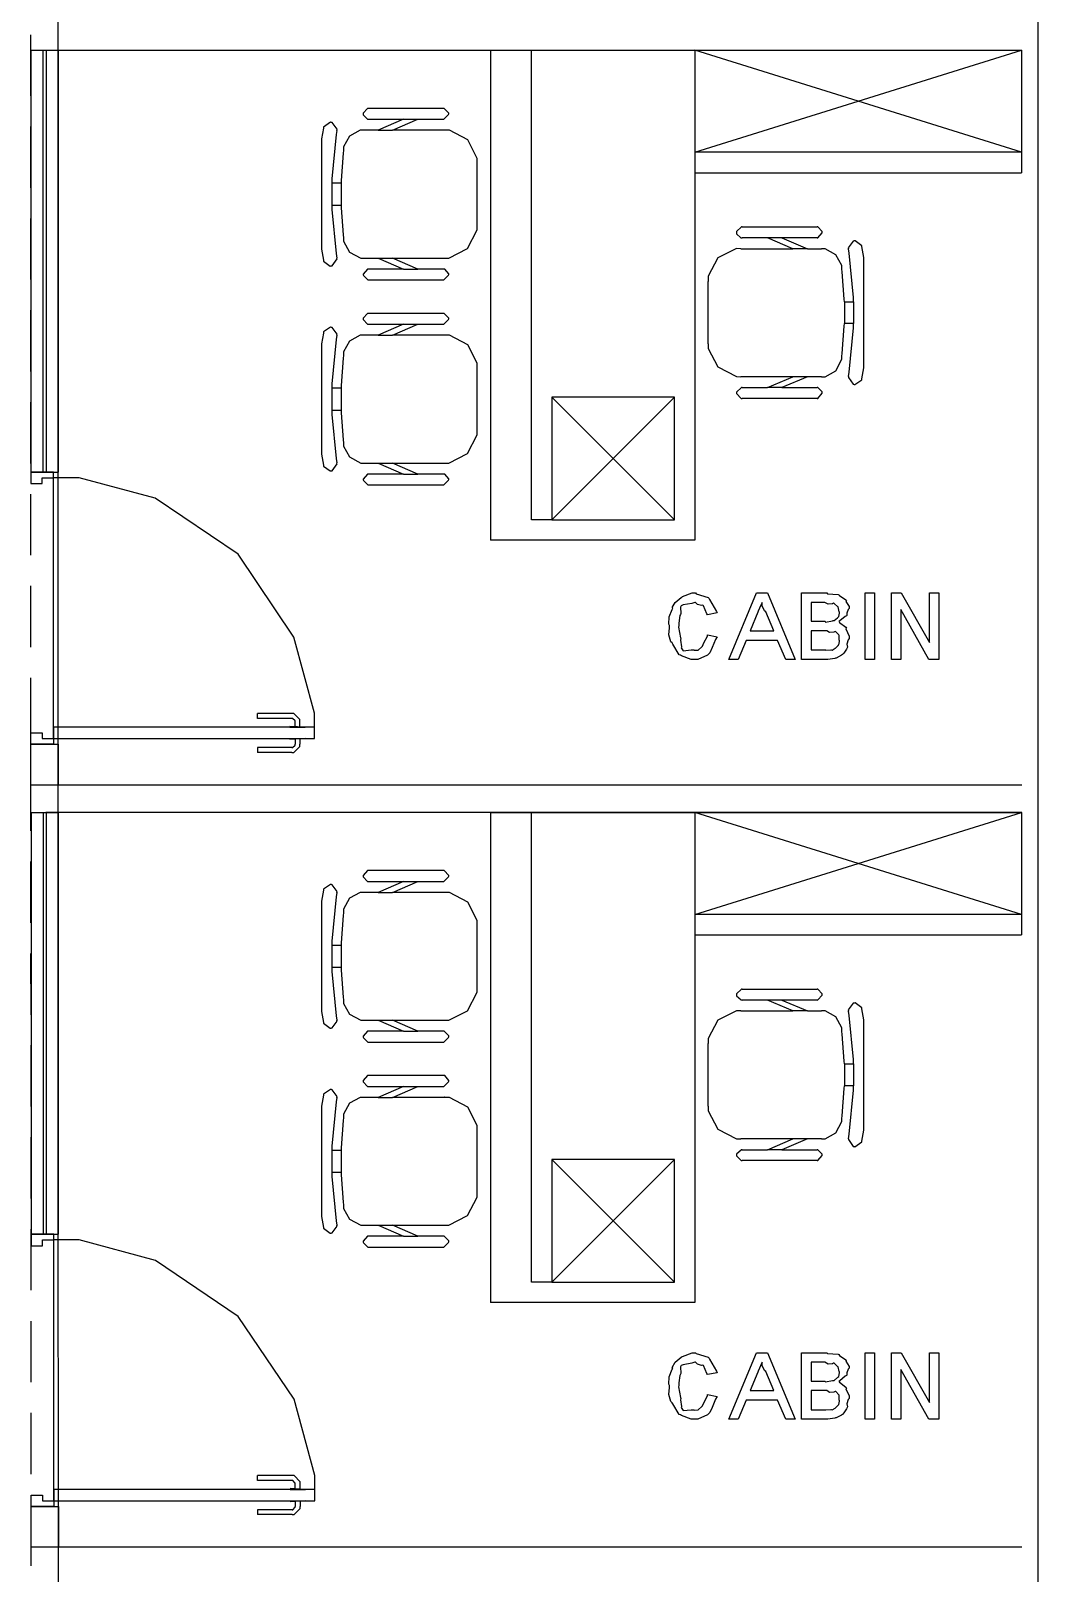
# Model space of a CAD drawing. Extents: x 0 to 23.4, y 0 to 16.5.
# Drawn here: x 4.71 to 5.682, y 10.83 to 12.317 of the extents above; entities that cross this region are included whole.
import ezdxf

# ---------------------------------------------------------------- set-up
doc = ezdxf.new("R2010")
doc.units = 0
doc.layers.get('0').update_dxf_attribs({"linetype": 'CONTINUOUS'})

msp = doc.modelspace()

# ---------------------------------------------------------------- linework, layer by layer
at = {"color": 0}
for points in [[(4.73699, 9.0561), (4.73665, 13.0203)], [(5.68158, 8.46924), (5.68158, 13.0227)], [(4.71044, 12.2544), (4.71044, 12.3134)], [(4.71039, 12.2986), (4.71039, 11.8918)], [(4.71039, 12.2986), (4.73665, 12.2986)], [(4.72194, 12.2986), (4.72194, 11.8918)], [(4.72488, 12.2986), (5.66581, 12.2986)], [(4.7251, 12.2986), (4.7251, 11.8918)], [(4.73665, 12.2986), (4.73665, 11.8918)], [(5.15369, 12.2986), (5.15369, 11.8262)], [(5.15369, 12.2986), (5.66547, 12.2986), (5.66547, 12.1804)], [(5.21272, 11.8458), (5.19303, 11.8458), (5.19303, 12.2986)], [(5.35053, 12.2986), (5.35053, 11.8262)], [(5.35053, 12.2001), (5.66547, 12.2986)], [(5.66547, 12.2001), (5.35053, 12.2986)], [(5.03581, 12.2424), (5.03504, 12.2424), (5.03065, 12.2377), (5.03071, 12.237), (5.03071, 12.2363), (5.0351, 12.2319), (5.03581, 12.2319)], [(5.10796, 12.2424), (5.03581, 12.2424)], [(5.10796, 12.2319), (5.10867, 12.2319), (5.11322, 12.2364), (5.11328, 12.2371), (5.11328, 12.2378), (5.10883, 12.2424), (5.10813, 12.2424), (5.10813, 12.2424), (5.10796, 12.2424), (5.10796, 12.2424)], [(4.71044, 12.1658), (4.71044, 12.2249)], [(4.99251, 12.2234), (4.99078, 12.2129), (4.99078, 12.1066), (4.99251, 12.096)], [(5.00549, 12.2212), (5.00558, 12.2222), (5.00097, 12.2287), (5.00011, 12.2288), (4.99918, 12.229), (4.99268, 12.2244), (4.99251, 12.2235), (4.99251, 12.2235), (4.99251, 12.2234), (4.99251, 12.2234)], [(5.03581, 12.2319), (5.06961, 12.2319), (5.04514, 12.2214), (5.03147, 12.2214)], [(5.10915, 12.2214), (5.05903, 12.2214), (5.0835, 12.2319), (5.10796, 12.2319)], [(5.06961, 12.2319), (5.0835, 12.2319)], [(5.00549, 12.2212), (5.00478, 12.2171), (5.00071, 12.1745), (5.0006, 12.1702)], [(5.03147, 12.2214), (5.02794, 12.2214), (5.01753, 12.2157), (5.01178, 12.2052), (5.01178, 12.2017), (5.01178, 12.2017), (5.01178, 12.2017), (5.01178, 12.2017)], [(5.04514, 12.2214), (5.05903, 12.2214)], [(5.14063, 12.1899), (5.14063, 12.1942), (5.13167, 12.2121), (5.11399, 12.2214), (5.10969, 12.2214), (5.10969, 12.2214), (5.10926, 12.2214), (5.10915, 12.2214)], [(5.01178, 12.2017), (5.01144, 12.1991), (5.0095, 12.1728), (5.00944, 12.1702)], [(5.66547, 12.2001), (5.35053, 12.2001)], [(5.14063, 12.1295), (5.14063, 12.1899)], [(5.35053, 12.1804), (5.66547, 12.1804)], [(5.0006, 12.1702), (5.0006, 12.1492)], [(5.00944, 12.1702), (5.0006, 12.1702)], [(5.00944, 12.1702), (5.00944, 12.1492)], [(5.0006, 12.1492), (5.00071, 12.145), (5.00478, 12.1024), (5.00549, 12.0981)], [(5.0006, 12.1492), (5.00944, 12.1492)], [(5.00944, 12.1492), (5.0095, 12.1466), (5.01144, 12.1204), (5.01178, 12.1177)], [(4.71044, 12.0773), (4.71044, 12.1363)], [(5.10915, 12.098), (5.1135, 12.0981), (5.13135, 12.1074), (5.14057, 12.1252), (5.14063, 12.1295)], [(5.39621, 12.1281), (5.39546, 12.1282), (5.3909, 12.1237), (5.3909, 12.1229), (5.3909, 12.1216), (5.39481, 12.1176), (5.39611, 12.1176), (5.39611, 12.1176), (5.39621, 12.1176), (5.39621, 12.1176)], [(5.39621, 12.1281), (5.46843, 12.1281)], [(5.46843, 12.1176), (5.46913, 12.1177), (5.47347, 12.1223), (5.47347, 12.123), (5.47342, 12.1237), (5.46907, 12.1281), (5.46843, 12.1281)], [(5.01178, 12.1177), (5.01178, 12.1143), (5.01747, 12.1038), (5.02865, 12.0981), (5.03136, 12.098), (5.03136, 12.098), (5.03147, 12.098), (5.03147, 12.098)], [(5.39507, 12.1071), (5.39074, 12.1072), (5.37289, 12.0982), (5.36356, 12.0805), (5.36356, 12.0762), (5.36356, 12.0761), (5.36356, 12.0757), (5.36356, 12.0756)], [(5.39507, 12.1071), (5.44515, 12.1071), (5.42074, 12.1176), (5.39621, 12.1176)], [(5.43457, 12.1176), (5.42074, 12.1176)], [(5.46843, 12.1176), (5.43457, 12.1176), (5.45904, 12.1071), (5.47271, 12.1071)], [(5.45904, 12.1071), (5.44515, 12.1071)], [(5.4924, 12.0874), (5.4924, 12.0909), (5.4866, 12.1013), (5.47618, 12.1071), (5.47271, 12.1071), (5.47271, 12.1071), (5.47271, 12.1071), (5.47271, 12.1071)], [(5.51167, 12.1091), (5.5115, 12.11), (5.50504, 12.1148), (5.50418, 12.1146), (5.50325, 12.1145), (5.49854, 12.108), (5.49869, 12.1071), (5.49869, 12.1071), (5.49875, 12.107), (5.49875, 12.107)], [(5.50364, 12.0559), (5.50347, 12.0602), (5.4994, 12.1028), (5.49875, 12.107)], [(5.51167, 11.9817), (5.5134, 11.9923), (5.5134, 12.0986), (5.51167, 12.1091)], [(4.99251, 12.096), (4.99262, 12.0952), (4.99908, 12.0904), (5, 12.0906), (5.00087, 12.0907), (5.00558, 12.0972), (5.00549, 12.098), (5.00549, 12.098), (5.00549, 12.0981), (5.00549, 12.0981)], [(5.03147, 12.098), (5.04514, 12.098), (5.06961, 12.0875), (5.03581, 12.0875)], [(5.04514, 12.098), (5.05903, 12.098)], [(5.05903, 12.098), (5.10915, 12.098)], [(5.10796, 12.0875), (5.0835, 12.0875), (5.05903, 12.098)], [(5.03581, 12.0875), (5.03504, 12.0875), (5.03087, 12.0826), (5.03093, 12.0819), (5.03097, 12.0813), (5.03515, 12.0771), (5.03581, 12.077)], [(5.03581, 12.077), (5.10796, 12.077)], [(5.06961, 12.0875), (5.0835, 12.0875)], [(5.10796, 12.077), (5.10867, 12.077), (5.11322, 12.0815), (5.11328, 12.0822), (5.11328, 12.083), (5.10938, 12.0875), (5.10813, 12.0875), (5.10813, 12.0875), (5.10796, 12.0875), (5.10796, 12.0875)], [(5.36356, 12.0153), (5.36356, 12.0756)], [(5.49474, 12.0559), (5.49463, 12.0586), (5.49268, 12.0848), (5.4924, 12.0874)], [(4.7105, 11.9887), (4.71044, 12.0477)], [(5.03581, 12.0448), (5.03504, 12.0448), (5.03065, 12.0402), (5.03071, 12.0394), (5.03071, 12.0387), (5.0351, 12.0343), (5.03581, 12.0343)], [(5.10796, 12.0448), (5.03581, 12.0448)], [(5.10796, 12.0343), (5.10867, 12.0343), (5.11322, 12.0388), (5.11328, 12.0395), (5.11328, 12.0403), (5.10883, 12.0448), (5.10813, 12.0448), (5.10813, 12.0448), (5.10796, 12.0448), (5.10796, 12.0448)], [(5.49474, 12.0559), (5.49474, 12.0349)], [(5.49474, 12.0559), (5.50364, 12.0559)], [(5.50364, 12.0559), (5.50364, 12.0349)], [(5.00549, 12.0237), (5.00558, 12.0246), (5.00097, 12.0311), (5.00011, 12.0313), (4.99918, 12.0314), (4.99268, 12.0269), (4.99251, 12.0259), (4.99251, 12.0259), (4.99251, 12.0258), (4.99251, 12.0258)], [(5.03581, 12.0343), (5.06961, 12.0343), (5.04514, 12.0238), (5.03147, 12.0238)], [(5.10915, 12.0238), (5.05903, 12.0238), (5.0835, 12.0343), (5.10796, 12.0343)], [(5.06961, 12.0343), (5.0835, 12.0343)], [(5.4924, 12.0034), (5.49268, 12.0061), (5.49463, 12.0323), (5.49474, 12.0349)], [(5.50364, 12.0349), (5.49474, 12.0349)], [(5.49875, 11.9839), (5.4994, 11.9881), (5.50347, 12.0307), (5.50364, 12.0349)], [(4.99251, 12.0258), (4.99078, 12.0153), (4.99078, 11.909), (4.99251, 11.8984)], [(5.00549, 12.0237), (5.00478, 12.0195), (5.00071, 11.9769), (5.0006, 11.9726)], [(5.03147, 12.0238), (5.02794, 12.0238), (5.01753, 12.0181), (5.01178, 12.0077), (5.01178, 12.0041), (5.01178, 12.0041), (5.01178, 12.0041), (5.01178, 12.0041)], [(5.04514, 12.0238), (5.05903, 12.0238)], [(5.14063, 11.9923), (5.14063, 11.9966), (5.13167, 12.0145), (5.11399, 12.0238), (5.10969, 12.0238), (5.10969, 12.0238), (5.10926, 12.0238), (5.10915, 12.0238)], [(5.36356, 12.0153), (5.36356, 12.0109), (5.37283, 11.9931), (5.39074, 11.9838), (5.39507, 11.9837)], [(5.01178, 12.0041), (5.01144, 12.0015), (5.0095, 11.9753), (5.00944, 11.9726)], [(5.47271, 11.9837), (5.47618, 11.9837), (5.4866, 11.9895), (5.49235, 12.0006), (5.4924, 12.0033), (5.4924, 12.0033), (5.4924, 12.0034), (5.4924, 12.0034)], [(5.14063, 11.9319), (5.14063, 11.9923)], [(5.0006, 11.9726), (5.0006, 11.9516)], [(5.00944, 11.9726), (5.0006, 11.9726)], [(5.00944, 11.9726), (5.00944, 11.9516)], [(5.39621, 11.9732), (5.39546, 11.9733), (5.3909, 11.9689), (5.3909, 11.9681), (5.39085, 11.9674), (5.39529, 11.9628), (5.39606, 11.9627), (5.39606, 11.9627), (5.39621, 11.9627), (5.39621, 11.9627)], [(5.44515, 11.9837), (5.39507, 11.9837)], [(5.39621, 11.9732), (5.42074, 11.9732), (5.44515, 11.9837)], [(5.43457, 11.9732), (5.42074, 11.9732)], [(5.47271, 11.9837), (5.45904, 11.9837), (5.43457, 11.9732), (5.46843, 11.9732)], [(5.45904, 11.9837), (5.44515, 11.9837)], [(5.46843, 11.9627), (5.46913, 11.9628), (5.47331, 11.9677), (5.47325, 11.9684), (5.47319, 11.969), (5.46907, 11.9732), (5.46843, 11.9732)], [(5.49875, 11.9839), (5.49858, 11.983), (5.50315, 11.9765), (5.50407, 11.9763), (5.50493, 11.9761), (5.5115, 11.9807), (5.51167, 11.9816), (5.51167, 11.9816), (5.51167, 11.9817), (5.51167, 11.9817)], [(4.7105, 11.9001), (4.7105, 11.9592)], [(5.21272, 11.8458), (5.33083, 11.9639)], [(5.33083, 11.8458), (5.21272, 11.9639)], [(5.46843, 11.9627), (5.39621, 11.9627)], [(5.0006, 11.9516), (5.00071, 11.9474), (5.00478, 11.9048), (5.00549, 11.9006)], [(5.0006, 11.9516), (5.00944, 11.9516)], [(5.00944, 11.9516), (5.0095, 11.949), (5.01144, 11.9228), (5.01178, 11.9201)], [(5.10915, 11.9004), (5.1135, 11.9005), (5.13135, 11.9098), (5.14057, 11.9276), (5.14063, 11.9319)], [(5.01178, 11.9201), (5.01178, 11.9167), (5.01747, 11.9063), (5.02865, 11.9005), (5.03136, 11.9004), (5.03136, 11.9004), (5.03147, 11.9004), (5.03147, 11.9004)], [(4.99251, 11.8984), (4.99262, 11.8976), (4.99908, 11.8928), (5, 11.893), (5.00087, 11.8931), (5.00558, 11.8996), (5.00549, 11.9004), (5.00549, 11.9004), (5.00549, 11.9006), (5.00549, 11.9006)], [(5.03147, 11.9004), (5.04514, 11.9004), (5.06961, 11.8899), (5.03581, 11.8899)], [(5.04514, 11.9004), (5.05903, 11.9004)], [(5.05903, 11.9004), (5.10915, 11.9004)], [(5.10796, 11.8899), (5.0835, 11.8899), (5.05903, 11.9004)], [(4.71039, 11.8918), (4.73665, 11.8918)], [(4.98389, 11.6348), (4.98389, 11.6593), (4.96408, 11.7327), (4.91021, 11.8127), (4.83024, 11.8665), (4.75683, 11.8863), (4.73236, 11.8863)], [(4.73236, 11.6348), (4.73236, 11.8863)], [(5.03581, 11.8899), (5.03504, 11.8899), (5.03087, 11.885), (5.03093, 11.8843), (5.03097, 11.8837), (5.03515, 11.8795), (5.03581, 11.8794)], [(5.06961, 11.8899), (5.0835, 11.8899)], [(5.10796, 11.8794), (5.10867, 11.8794), (5.11322, 11.8839), (5.11328, 11.8846), (5.11328, 11.8854), (5.10938, 11.8899), (5.10813, 11.8899), (5.10813, 11.8899), (5.10796, 11.8899), (5.10796, 11.8899)], [(4.7105, 11.8115), (4.7105, 11.8706)], [(5.03581, 11.8794), (5.10796, 11.8794)], [(5.35053, 11.8262), (5.15369, 11.8262)], [(4.7105, 11.7229), (4.7105, 11.782)], [(4.7105, 11.6343), (4.7105, 11.6934)], [(4.96203, 11.6591), (4.92876, 11.6591)], [(4.92876, 11.6542), (4.92876, 11.6591)], [(4.96989, 11.6512), (4.96989, 11.6532), (4.96397, 11.6591), (4.96203, 11.6591)], [(4.96203, 11.6542), (4.92876, 11.6542)], [(4.96018, 11.6457), (4.97483, 11.6457), (4.96018, 11.6466)], [(4.96511, 11.6512), (4.96511, 11.652), (4.96278, 11.6542), (4.96203, 11.6542)], [(4.96511, 11.6466), (4.96511, 11.6512)], [(4.96989, 11.6466), (4.96989, 11.6512)], [(4.96018, 11.6348), (4.97483, 11.6348), (4.96018, 11.6339)], [(4.96203, 11.6214), (4.96397, 11.6214), (4.96989, 11.6273), (4.96989, 11.6293)], [(4.96203, 11.6263), (4.96278, 11.6263), (4.96511, 11.6285), (4.96511, 11.6293)], [(4.96511, 11.6339), (4.96511, 11.6293)], [(4.96989, 11.6339), (4.96989, 11.6293)], [(4.96203, 11.6263), (4.92876, 11.6263)], [(4.92876, 11.6263), (4.92876, 11.6214)], [(4.96203, 11.6214), (4.92876, 11.6214)], [(4.7105, 11.5458), (4.7105, 11.6048)], [(5.66581, 11.59), (4.72493, 11.59)], [(4.71061, 11.5637), (4.71061, 11.1569)], [(4.71061, 11.5637), (4.73687, 11.5637)], [(4.72217, 11.5637), (4.72217, 11.1569)], [(5.66581, 11.5637), (4.72493, 11.5637)], [(4.72532, 11.5637), (4.72532, 11.1569)], [(4.73687, 11.5637), (4.73687, 11.1569)], [(5.15369, 11.5637), (5.15369, 11.0913)], [(5.15369, 11.5637), (5.66547, 11.5637), (5.66547, 11.4456)], [(5.21272, 11.1109), (5.19303, 11.1109), (5.19303, 11.5637)], [(5.35053, 11.5637), (5.35053, 11.0913)], [(5.35053, 11.4653), (5.66547, 11.5637)], [(5.66547, 11.4653), (5.35053, 11.5637)], [(4.7105, 11.4572), (4.7105, 11.5162)], [(5.03581, 11.5075), (5.03504, 11.5075), (5.03065, 11.5029), (5.03071, 11.5021), (5.03071, 11.5015), (5.0351, 11.4971), (5.03581, 11.497)], [(5.03581, 11.497), (5.06961, 11.497), (5.04514, 11.4865), (5.03147, 11.4865)], [(5.10796, 11.5075), (5.03581, 11.5075)], [(5.10915, 11.4865), (5.05903, 11.4865), (5.0835, 11.497), (5.10796, 11.497)], [(5.06961, 11.497), (5.0835, 11.497)], [(5.10796, 11.497), (5.10867, 11.497), (5.11322, 11.5015), (5.11328, 11.5022), (5.11328, 11.5029), (5.10878, 11.5075), (5.10807, 11.5075), (5.10807, 11.5075), (5.10796, 11.5075), (5.10796, 11.5075)], [(4.99251, 11.4886), (4.99078, 11.478), (4.99078, 11.3717), (4.99251, 11.3612)], [(5.00549, 11.4864), (5.00558, 11.4873), (5.00097, 11.4939), (5.00011, 11.494), (4.99918, 11.4941), (4.99268, 11.4896), (4.99251, 11.4887), (4.99251, 11.4887), (4.99251, 11.4886), (4.99251, 11.4886)], [(5.00549, 11.4864), (5.00478, 11.4822), (5.00071, 11.4396), (5.0006, 11.4353)], [(5.03147, 11.4865), (5.02794, 11.4865), (5.01753, 11.4808), (5.01178, 11.4704), (5.01178, 11.4668), (5.01178, 11.4668), (5.01178, 11.4668), (5.01178, 11.4668)], [(5.04514, 11.4865), (5.05903, 11.4865)], [(5.14063, 11.455), (5.14063, 11.4594), (5.13167, 11.4772), (5.11399, 11.4865), (5.10969, 11.4865), (5.10969, 11.4865), (5.10926, 11.4865), (5.10915, 11.4865)], [(5.01178, 11.4668), (5.01144, 11.4643), (5.0095, 11.438), (5.00944, 11.4353)], [(5.66547, 11.4653), (5.35053, 11.4653)], [(5.14063, 11.3946), (5.14063, 11.455)], [(5.0006, 11.4353), (5.0006, 11.4143)], [(5.00944, 11.4353), (5.0006, 11.4353)], [(5.00944, 11.4353), (5.00944, 11.4143)], [(5.35053, 11.4456), (5.66547, 11.4456)], [(4.71056, 11.3686), (4.7105, 11.4277)], [(5.0006, 11.4143), (5.00071, 11.4101), (5.00478, 11.3675), (5.00549, 11.3633)], [(5.0006, 11.4143), (5.00944, 11.4143)], [(5.00944, 11.4143), (5.0095, 11.4117), (5.01144, 11.3855), (5.01178, 11.3829)], [(5.10915, 11.3632), (5.1135, 11.3632), (5.13135, 11.3724), (5.14057, 11.3903), (5.14063, 11.3946)], [(5.39621, 11.3932), (5.39546, 11.3933), (5.3909, 11.3888), (5.3909, 11.3881), (5.3909, 11.3868), (5.39535, 11.3828), (5.39611, 11.3827), (5.39611, 11.3827), (5.39621, 11.3827), (5.39621, 11.3827)], [(5.39621, 11.3932), (5.46843, 11.3932)], [(5.46843, 11.3827), (5.46913, 11.3828), (5.47347, 11.3874), (5.47347, 11.3881), (5.47342, 11.3888), (5.46907, 11.3932), (5.46843, 11.3932)], [(5.01178, 11.3829), (5.01178, 11.3794), (5.01747, 11.369), (5.02865, 11.3632), (5.03136, 11.3632), (5.03136, 11.3632), (5.03147, 11.3632), (5.03147, 11.3632)], [(5.39507, 11.3722), (5.44515, 11.3722), (5.42074, 11.3827), (5.39621, 11.3827)], [(5.43457, 11.3827), (5.42074, 11.3827)], [(5.46843, 11.3827), (5.43457, 11.3827), (5.45904, 11.3722), (5.47271, 11.3722)], [(5.51167, 11.3742), (5.5115, 11.3752), (5.50504, 11.3799), (5.50418, 11.3797), (5.50325, 11.3796), (5.49854, 11.3732), (5.49869, 11.3722), (5.49869, 11.3722), (5.49875, 11.3721), (5.49875, 11.3721)], [(4.99251, 11.3612), (4.99262, 11.3603), (4.99908, 11.3556), (5, 11.3557), (5.00087, 11.3558), (5.00558, 11.3623), (5.00549, 11.3632), (5.00549, 11.3632), (5.00549, 11.3633), (5.00549, 11.3633)], [(5.03147, 11.3632), (5.04514, 11.3632), (5.06961, 11.3527), (5.03581, 11.3527)], [(5.04514, 11.3632), (5.05903, 11.3632)], [(5.05903, 11.3632), (5.10915, 11.3632)], [(5.10796, 11.3527), (5.0835, 11.3527), (5.05903, 11.3632)], [(5.39507, 11.3722), (5.39074, 11.3723), (5.37289, 11.3633), (5.36356, 11.3457), (5.36356, 11.3413), (5.36356, 11.3412), (5.36356, 11.3409), (5.36356, 11.3407)], [(5.45904, 11.3722), (5.44515, 11.3722)], [(5.4924, 11.3525), (5.4924, 11.3561), (5.4866, 11.3665), (5.47618, 11.3722), (5.47271, 11.3722), (5.47271, 11.3722), (5.47271, 11.3722), (5.47271, 11.3722)], [(5.50364, 11.3211), (5.50347, 11.3254), (5.4994, 11.3679), (5.49875, 11.3721)], [(5.51167, 11.2468), (5.5134, 11.2574), (5.5134, 11.3637), (5.51167, 11.3742)], [(5.03581, 11.3527), (5.03504, 11.3526), (5.03087, 11.3478), (5.03093, 11.347), (5.03097, 11.3464), (5.03515, 11.3422), (5.03581, 11.3422)], [(5.06961, 11.3527), (5.0835, 11.3527)], [(5.10796, 11.3422), (5.10867, 11.3422), (5.11322, 11.3466), (5.11328, 11.3473), (5.11328, 11.3481), (5.10883, 11.3527), (5.10813, 11.3527), (5.10813, 11.3527), (5.10796, 11.3527), (5.10796, 11.3527)], [(5.49474, 11.3211), (5.49463, 11.3237), (5.49268, 11.3499), (5.4924, 11.3525)], [(4.71056, 11.2801), (4.71056, 11.3391)], [(5.03581, 11.3422), (5.10796, 11.3422)], [(5.36356, 11.2804), (5.36356, 11.3407)], [(5.49474, 11.3211), (5.49474, 11.3001)], [(5.49474, 11.3211), (5.50364, 11.3211)], [(5.50364, 11.3211), (5.50364, 11.3001)], [(5.03581, 11.3099), (5.03504, 11.3099), (5.03065, 11.3053), (5.03071, 11.3045), (5.03071, 11.3039), (5.0351, 11.2995), (5.03581, 11.2994)], [(5.10796, 11.3099), (5.03581, 11.3099)], [(5.10796, 11.2994), (5.10867, 11.2994), (5.11322, 11.3039), (5.11328, 11.3046), (5.11328, 11.3053), (5.10938, 11.3099), (5.10807, 11.3099), (5.10807, 11.3099), (5.10796, 11.3099), (5.10796, 11.3099)], [(4.99251, 11.291), (4.99078, 11.2804), (4.99078, 11.1742), (4.99251, 11.1636)], [(5.00549, 11.2888), (5.00558, 11.2897), (5.00097, 11.2963), (5.00011, 11.2964), (4.99918, 11.2966), (4.99268, 11.292), (4.99251, 11.2911), (4.99251, 11.2911), (4.99251, 11.291), (4.99251, 11.291)], [(5.00549, 11.2888), (5.00478, 11.2846), (5.00071, 11.242), (5.0006, 11.2377)], [(5.03147, 11.2889), (5.02794, 11.2889), (5.01753, 11.2832), (5.01178, 11.2727), (5.01178, 11.2693), (5.01178, 11.2693), (5.01178, 11.2693), (5.01178, 11.2693)], [(5.03581, 11.2994), (5.06961, 11.2994), (5.04514, 11.2889), (5.03147, 11.2889)], [(5.04514, 11.2889), (5.05903, 11.2889)], [(5.10915, 11.2889), (5.05903, 11.2889), (5.0835, 11.2994), (5.10796, 11.2994)], [(5.06961, 11.2994), (5.0835, 11.2994)], [(5.14063, 11.2574), (5.14063, 11.2618), (5.13167, 11.2796), (5.11399, 11.2889), (5.10969, 11.2889), (5.10965, 11.289), (5.10915, 11.289), (5.10915, 11.2889)], [(5.4924, 11.2686), (5.49268, 11.2712), (5.49463, 11.2975), (5.49474, 11.3001)], [(5.50364, 11.3001), (5.49474, 11.3001)], [(5.49875, 11.249), (5.4994, 11.2533), (5.50347, 11.2958), (5.50364, 11.3001)], [(5.36356, 11.2804), (5.36356, 11.276), (5.37283, 11.2582), (5.39074, 11.2489), (5.39507, 11.2489)], [(5.01178, 11.2693), (5.01144, 11.2667), (5.0095, 11.2404), (5.00944, 11.2377)], [(5.14063, 11.1971), (5.14063, 11.2574)], [(5.47271, 11.2489), (5.47618, 11.2489), (5.4866, 11.2546), (5.49235, 11.2657), (5.4924, 11.2684), (5.4924, 11.2684), (5.4924, 11.2686), (5.4924, 11.2686)], [(4.71056, 11.1915), (4.71056, 11.2505)], [(5.44515, 11.2489), (5.39507, 11.2489)], [(5.39621, 11.2384), (5.42074, 11.2384), (5.44515, 11.2489)], [(5.47271, 11.2489), (5.45904, 11.2489), (5.43457, 11.2384), (5.46843, 11.2384)], [(5.45904, 11.2489), (5.44515, 11.2489)], [(5.49875, 11.249), (5.49858, 11.2482), (5.50315, 11.2416), (5.50407, 11.2414), (5.50493, 11.2413), (5.5115, 11.2459), (5.51167, 11.2467), (5.51167, 11.2467), (5.51167, 11.2468), (5.51167, 11.2468)], [(5.0006, 11.2377), (5.0006, 11.2167)], [(5.00944, 11.2377), (5.0006, 11.2377)], [(5.00944, 11.2377), (5.00944, 11.2167)], [(5.21272, 11.1109), (5.33083, 11.2291)], [(5.33083, 11.1109), (5.21272, 11.2291)], [(5.39621, 11.2384), (5.39546, 11.2384), (5.3909, 11.234), (5.3909, 11.2332), (5.39085, 11.2325), (5.39529, 11.2279), (5.39606, 11.2279), (5.39606, 11.2279), (5.39621, 11.2279), (5.39621, 11.2279)], [(5.46843, 11.2279), (5.39621, 11.2279)], [(5.43457, 11.2384), (5.42074, 11.2384)], [(5.46843, 11.2279), (5.46913, 11.2279), (5.47331, 11.2328), (5.47325, 11.2335), (5.47319, 11.2342), (5.46907, 11.2383), (5.46843, 11.2384)], [(5.0006, 11.2167), (5.00071, 11.2125), (5.00478, 11.1699), (5.00549, 11.1657)], [(5.0006, 11.2167), (5.00944, 11.2167)], [(5.00944, 11.2167), (5.0095, 11.2141), (5.01144, 11.1879), (5.01178, 11.1853)], [(5.10915, 11.1656), (5.1135, 11.1656), (5.13135, 11.1749), (5.14057, 11.1927), (5.14063, 11.1971)], [(5.01178, 11.1853), (5.01178, 11.1818), (5.01747, 11.1714), (5.02865, 11.1656), (5.03136, 11.1656), (5.03136, 11.1656), (5.03147, 11.1656), (5.03147, 11.1656)], [(4.71056, 11.1029), (4.71056, 11.1619)], [(4.71061, 11.1569), (4.73687, 11.1569)], [(4.99251, 11.1636), (4.99262, 11.1627), (4.99908, 11.158), (5, 11.1581), (5.00087, 11.1583), (5.00558, 11.1647), (5.00549, 11.1656), (5.00549, 11.1656), (5.00549, 11.1657), (5.00549, 11.1657)], [(5.03581, 11.1551), (5.03504, 11.155), (5.03087, 11.1502), (5.03093, 11.1494), (5.03097, 11.1488), (5.03515, 11.1446), (5.03581, 11.1446)], [(5.03147, 11.1656), (5.04514, 11.1656), (5.06961, 11.1551), (5.03581, 11.1551)], [(5.04514, 11.1656), (5.05903, 11.1656)], [(5.05903, 11.1656), (5.10915, 11.1656)], [(5.10796, 11.1551), (5.0835, 11.1551), (5.05903, 11.1656)], [(5.06961, 11.1551), (5.0835, 11.1551)], [(5.10796, 11.1446), (5.10867, 11.1446), (5.11322, 11.149), (5.11328, 11.1497), (5.11328, 11.1505), (5.10883, 11.1551), (5.10813, 11.1551), (5.10813, 11.1551), (5.10796, 11.1551), (5.10796, 11.1551)], [(4.9841, 10.8999), (4.9841, 10.9244), (4.96431, 10.9978), (4.91043, 11.0778), (4.83046, 11.1317), (4.75706, 11.1514), (4.73258, 11.1514)], [(4.73258, 10.8999), (4.73258, 11.1514)], [(5.03581, 11.1446), (5.10796, 11.1446)], [(5.35053, 11.0913), (5.15369, 11.0913)], [(4.71056, 11.0143), (4.71056, 11.0733)], [(4.71056, 10.9257), (4.71056, 10.9847)], [(4.96224, 10.9242), (4.92899, 10.9242)], [(4.92899, 10.9194), (4.92899, 10.9242)], [(4.96224, 10.9194), (4.92899, 10.9194)], [(4.97011, 10.9163), (4.97011, 10.9183), (4.96419, 10.9242), (4.96224, 10.9242)], [(4.96528, 10.9163), (4.96528, 10.9171), (4.963, 10.9194), (4.96224, 10.9194)], [(4.96528, 10.9117), (4.96528, 10.9163)], [(4.97011, 10.9117), (4.97011, 10.9163)], [(4.96039, 10.9109), (4.97504, 10.9109), (4.96039, 10.9117)], [(4.96039, 10.8999), (4.97504, 10.8999), (4.96039, 10.899)], [(4.71056, 10.8371), (4.71056, 10.8962)], [(4.96224, 10.8914), (4.92899, 10.8914)], [(4.92899, 10.8914), (4.92899, 10.8866)], [(4.96224, 10.8866), (4.92899, 10.8866)], [(4.96224, 10.8866), (4.96419, 10.8866), (4.97011, 10.8925), (4.97011, 10.8944)], [(4.96224, 10.8914), (4.963, 10.8914), (4.96528, 10.8937), (4.96528, 10.8944)], [(4.96528, 10.899), (4.96528, 10.8944)], [(4.97011, 10.899), (4.97011, 10.8944)], [(5.66581, 10.8551), (4.72499, 10.8551)]]:
    msp.add_lwpolyline(points, dxfattribs=at)
for points in [[(5.33083, 11.8458), (5.33083, 11.9639), (5.21272, 11.9639), (5.21272, 11.8458), (5.33083, 11.8458)], [(4.7105, 11.8918), (4.7105, 11.8808), (4.72146, 11.8808), (4.72146, 11.8863), (4.73236, 11.8863), (4.73236, 11.8918), (4.7105, 11.8918)], [(5.36285, 11.7349), (5.37196, 11.7329), (5.3705, 11.7305), (5.36724, 11.7225), (5.36507, 11.7176), (5.36415, 11.7166), (5.36279, 11.7153), (5.35351, 11.7112), (5.35047, 11.7112), (5.34706, 11.7112), (5.33768, 11.7147), (5.33681, 11.7153), (5.33544, 11.7157), (5.32921, 11.7258), (5.32878, 11.7271), (5.32736, 11.7282), (5.32536, 11.7349), (5.32617, 11.7416), (5.32617, 11.7438), (5.32542, 11.745), (5.32574, 11.7521), (5.32867, 11.7593), (5.32921, 11.7605), (5.32872, 11.7611), (5.33154, 11.766), (5.33735, 11.7709), (5.33832, 11.7715), (5.33865, 11.7717), (5.34799, 11.7752), (5.35113, 11.7752), (5.35194, 11.7745), (5.3635, 11.7709), (5.36436, 11.77), (5.36481, 11.7689), (5.37158, 11.7574), (5.37196, 11.7559), (5.36285, 11.7542), (5.36225, 11.7552), (5.35878, 11.7629), (5.35829, 11.7633), (5.3571, 11.763), (5.35308, 11.7641), (5.35113, 11.7661), (5.35047, 11.7661), (5.34782, 11.7651), (5.33925, 11.7637), (5.33724, 11.7629), (5.33724, 11.7629), (5.33686, 11.7616), (5.33703, 11.7553), (5.33681, 11.7544), (5.33604, 11.7534), (5.33529, 11.7462), (5.33529, 11.7438), (5.3349, 11.7422), (5.33669, 11.7321), (5.33703, 11.7312), (5.33681, 11.7298), (5.33783, 11.7234), (5.33768, 11.7229), (5.3374, 11.7224), (5.33931, 11.7195), (5.34717, 11.7203), (5.34983, 11.7203), (5.34999, 11.7199), (5.35363, 11.7201), (5.35747, 11.7234), (5.35807, 11.724), (5.35807, 11.724), (5.35932, 11.727), (5.36263, 11.7337), (5.36285, 11.7349)], [(5.38325, 11.7112), (5.40994, 11.7752), (5.42057, 11.7752), (5.44726, 11.7112), (5.43815, 11.7112), (5.43033, 11.7294), (5.40018, 11.7294), (5.39236, 11.7112), (5.38325, 11.7112)], [(5.40386, 11.7388), (5.42665, 11.7388), (5.41906, 11.757), (5.41781, 11.758), (5.41547, 11.7628), (5.41542, 11.7659), (5.41536, 11.7661), (5.41482, 11.7647), (5.41297, 11.7604), (5.41162, 11.7575), (5.41124, 11.7566), (5.40386, 11.7388)], [(5.4535, 11.7112), (5.4535, 11.7752), (5.47781, 11.7752), (5.47857, 11.7745), (5.48876, 11.7738), (5.48953, 11.7735), (5.48996, 11.7727), (5.49625, 11.7685), (5.49669, 11.7678), (5.49621, 11.7671), (5.49929, 11.762), (5.49929, 11.7602), (5.49849, 11.7594), (5.49701, 11.7557), (5.49718, 11.7536), (5.4969, 11.7531), (5.49561, 11.7526), (5.49035, 11.7482), (5.48953, 11.7479), (5.49001, 11.7468), (5.49625, 11.7421), (5.49669, 11.7414), (5.49621, 11.7405), (5.49929, 11.7335), (5.49929, 11.7312), (5.49837, 11.7301), (5.49718, 11.7258), (5.49783, 11.723), (5.49756, 11.7223), (5.49664, 11.7211), (5.49408, 11.7172), (5.49333, 11.7161), (5.493, 11.7158), (5.49197, 11.7151), (5.48693, 11.7125), (5.48628, 11.7123), (5.48557, 11.712), (5.47889, 11.7112), (5.47672, 11.7112), (5.4535, 11.7112)], [(5.46262, 11.7479), (5.47607, 11.7479), (5.47661, 11.7472), (5.48346, 11.7484), (5.48389, 11.7485), (5.48389, 11.7485), (5.48503, 11.7485), (5.48817, 11.7513), (5.48844, 11.7516), (5.48844, 11.7516), (5.48942, 11.7524), (5.49018, 11.7557), (5.49018, 11.7568), (5.48981, 11.757), (5.48888, 11.7617), (5.48867, 11.762), (5.48833, 11.7618), (5.48475, 11.7651), (5.48432, 11.7653), (5.48329, 11.7647), (5.47911, 11.7644), (5.47601, 11.7661), (5.47499, 11.7661), (5.46262, 11.7661), (5.46262, 11.7479)], [(5.51465, 11.7112), (5.51465, 11.7752), (5.52376, 11.7752), (5.52376, 11.7112), (5.51465, 11.7112)], [(5.5401, 11.7112), (5.5401, 11.7752), (5.54964, 11.7752), (5.57676, 11.7273), (5.57676, 11.7752), (5.58589, 11.7752), (5.58589, 11.7112), (5.57633, 11.7112), (5.54921, 11.7592), (5.54921, 11.7112), (5.5401, 11.7112)], [(5.46262, 11.7203), (5.47672, 11.7203), (5.47678, 11.7201), (5.48167, 11.7205), (5.48193, 11.7205), (5.48193, 11.7205), (5.48301, 11.72), (5.48579, 11.7219), (5.48606, 11.7221), (5.48606, 11.7221), (5.48867, 11.7246), (5.48888, 11.7249), (5.48888, 11.7249), (5.48947, 11.7253), (5.49018, 11.7284), (5.49018, 11.7294), (5.48981, 11.7296), (5.48964, 11.7343), (5.48953, 11.7347), (5.48953, 11.7347), (5.48639, 11.7378), (5.48583, 11.7379), (5.48469, 11.7373), (5.48036, 11.737), (5.47775, 11.7388), (5.47694, 11.7388), (5.46262, 11.7388), (5.46262, 11.7203)], [(4.73236, 11.6348), (4.98389, 11.6348), (4.98389, 11.6457), (4.73236, 11.6457), (4.73236, 11.6348)], [(4.7105, 11.6293), (4.7105, 11.6403), (4.72146, 11.6403), (4.72146, 11.6348), (4.73236, 11.6348), (4.73236, 11.6293), (4.7105, 11.6293)], [(4.73676, 11.6293), (4.73676, 11.59), (4.7105, 11.59), (4.7105, 11.6293), (4.73676, 11.6293)], [(5.33083, 11.1109), (5.33083, 11.2291), (5.21272, 11.2291), (5.21272, 11.1109), (5.33083, 11.1109)], [(4.71072, 11.1569), (4.71072, 11.1459), (4.72168, 11.1459), (4.72168, 11.1514), (4.73258, 11.1514), (4.73258, 11.1569), (4.71072, 11.1569)], [(5.36285, 11.0023), (5.37196, 11.0004), (5.3705, 10.998), (5.36724, 10.99), (5.36507, 10.9851), (5.36415, 10.9841), (5.36279, 10.9828), (5.35351, 10.9787), (5.35047, 10.9787), (5.34706, 10.9787), (5.33768, 10.9822), (5.33681, 10.9828), (5.33544, 10.9832), (5.32921, 10.9933), (5.32878, 10.9945), (5.32736, 10.9957), (5.32536, 11.0024), (5.32617, 11.0091), (5.32617, 11.0112), (5.32542, 11.0124), (5.32574, 11.0196), (5.32867, 11.0268), (5.32921, 11.0279), (5.32872, 11.0285), (5.33154, 11.0335), (5.33735, 11.0384), (5.33832, 11.039), (5.33865, 11.0392), (5.34799, 11.0427), (5.35113, 11.0427), (5.35194, 11.042), (5.3635, 11.0384), (5.36436, 11.0375), (5.36481, 11.0364), (5.37158, 11.0249), (5.37196, 11.0234), (5.36285, 11.0217), (5.36225, 11.0226), (5.35878, 11.0303), (5.35829, 11.0308), (5.3571, 11.0305), (5.35308, 11.0316), (5.35113, 11.0336), (5.35047, 11.0336), (5.34782, 11.0326), (5.33925, 11.0311), (5.33724, 11.0304), (5.33724, 11.0303), (5.33686, 11.029), (5.33703, 11.0228), (5.33681, 11.0219), (5.33604, 11.0209), (5.33529, 11.0137), (5.33529, 11.0112), (5.3349, 11.0097), (5.33669, 10.9996), (5.33703, 10.9986), (5.33681, 10.9972), (5.33783, 10.9909), (5.33768, 10.9904), (5.3374, 10.9899), (5.33931, 10.987), (5.34717, 10.9878), (5.34983, 10.9878), (5.34999, 10.9874), (5.35363, 10.9876), (5.35747, 10.9909), (5.35807, 10.9915), (5.35807, 10.9915), (5.35932, 10.9945), (5.36263, 11.0011), (5.36285, 11.0023)], [(5.38325, 10.9787), (5.40994, 11.0427), (5.42057, 11.0427), (5.44726, 10.9787), (5.43815, 10.9787), (5.43033, 10.9969), (5.40018, 10.9969), (5.39236, 10.9787), (5.38325, 10.9787)], [(5.40386, 11.0062), (5.42665, 11.0062), (5.41906, 11.0245), (5.41781, 11.0255), (5.41547, 11.0303), (5.41542, 11.0334), (5.41536, 11.0336), (5.41482, 11.0322), (5.41297, 11.0278), (5.41162, 11.025), (5.41124, 11.024), (5.40386, 11.0062)], [(5.4535, 10.9787), (5.4535, 11.0427), (5.47781, 11.0427), (5.47857, 11.042), (5.48876, 11.0413), (5.48953, 11.041), (5.48996, 11.0402), (5.49625, 11.036), (5.49669, 11.0353), (5.49621, 11.0346), (5.49929, 11.0295), (5.49929, 11.0277), (5.49849, 11.0269), (5.49701, 11.0232), (5.49718, 11.0211), (5.4969, 11.0206), (5.49561, 11.02), (5.49035, 11.0157), (5.48953, 11.0153), (5.49001, 11.0143), (5.49625, 11.0096), (5.49669, 11.0088), (5.49621, 11.0079), (5.49929, 11.001), (5.49929, 10.9986), (5.49837, 10.9976), (5.49718, 10.9933), (5.49783, 10.9905), (5.49756, 10.9898), (5.49664, 10.9886), (5.49408, 10.9847), (5.49333, 10.9836), (5.493, 10.9832), (5.49197, 10.9825), (5.48693, 10.98), (5.48628, 10.9798), (5.48557, 10.9795), (5.47889, 10.9787), (5.47672, 10.9787), (5.4535, 10.9787)], [(5.46262, 11.0153), (5.47607, 11.0153), (5.47661, 11.0147), (5.48346, 11.0159), (5.48389, 11.016), (5.48389, 11.016), (5.48503, 11.016), (5.48817, 11.0187), (5.48844, 11.019), (5.48844, 11.019), (5.48942, 11.0199), (5.49018, 11.0232), (5.49018, 11.0242), (5.48981, 11.0245), (5.48888, 11.0291), (5.48867, 11.0295), (5.48833, 11.0292), (5.48475, 11.0326), (5.48432, 11.0327), (5.48329, 11.0321), (5.47911, 11.0318), (5.47601, 11.0336), (5.47499, 11.0336), (5.46262, 11.0336), (5.46262, 11.0153)], [(5.51465, 10.9787), (5.51465, 11.0427), (5.52376, 11.0427), (5.52376, 10.9787), (5.51465, 10.9787)], [(5.5401, 10.9787), (5.5401, 11.0427), (5.54964, 11.0427), (5.57676, 10.9947), (5.57676, 11.0427), (5.58589, 11.0427), (5.58589, 10.9787), (5.57633, 10.9787), (5.54921, 11.0266), (5.54921, 10.9787), (5.5401, 10.9787)], [(5.46262, 10.9878), (5.47672, 10.9878), (5.47678, 10.9875), (5.48167, 10.988), (5.48193, 10.988), (5.48193, 10.988), (5.48301, 10.9875), (5.48579, 10.9894), (5.48606, 10.9895), (5.48606, 10.9895), (5.48867, 10.9921), (5.48888, 10.9923), (5.48888, 10.9923), (5.48947, 10.9928), (5.49018, 10.9959), (5.49018, 10.9969), (5.48981, 10.9971), (5.48964, 11.0018), (5.48953, 11.0021), (5.48953, 11.0021), (5.48639, 11.0053), (5.48583, 11.0054), (5.48469, 11.0048), (5.48036, 11.0044), (5.47775, 11.0062), (5.47694, 11.0062), (5.46262, 11.0062), (5.46262, 10.9878)], [(4.71072, 10.8944), (4.71072, 10.9054), (4.72168, 10.9054), (4.72168, 10.8999), (4.73258, 10.8999), (4.73258, 10.8944), (4.71072, 10.8944)], [(4.73258, 10.8999), (4.9841, 10.8999), (4.9841, 10.9109), (4.73258, 10.9109), (4.73258, 10.8999)], [(4.73699, 10.8944), (4.73699, 10.8551), (4.71072, 10.8551), (4.71072, 10.8944), (4.73699, 10.8944)]]:
    msp.add_lwpolyline(points, close=True, dxfattribs=at)

doc.saveas('drawing.dxf')
